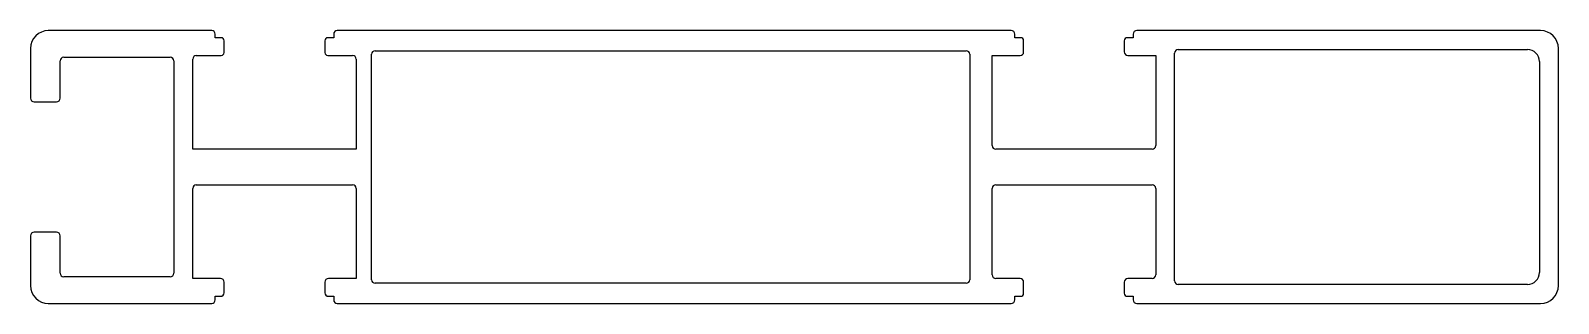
# Model space of a CAD drawing. Extents: x 2073 to 2202, y 1574 to 1597.
import ezdxf

# ---------------------------------------------------------------- set-up
doc = ezdxf.new("R2010")
doc.units = 0
doc.layers.get('0').update_dxf_attribs({"linetype": 'CONTINUOUS'})

msp = doc.modelspace()

# ---------------------------------------------------------------- linework, layer by layer
for p, q in [((2088.15, 1597.39), (2074.35, 1597.39)), ((2088.45, 1596.79), (2088.45, 1597.09)), ((2098.45, 1597.09), (2098.45, 1596.79)), ((2155.65, 1597.39), (2098.75, 1597.39)), ((2155.95, 1596.79), (2155.95, 1597.09)), ((2165.95, 1597.09), (2165.95, 1596.79)), ((2200.35, 1597.39), (2166.25, 1597.39)), ((2072.85, 1595.89), (2072.85, 1591.69)), ((2088.95, 1596.79), (2088.45, 1596.79)), ((2089.2, 1595.54), (2089.2, 1596.54)), ((2097.7, 1596.54), (2097.7, 1595.54)), ((2098.45, 1596.79), (2097.95, 1596.79)), ((2156.45, 1596.79), (2155.95, 1596.79)), ((2156.7, 1595.59), (2156.7, 1596.54)), ((2165.2, 1596.54), (2165.2, 1595.59)), ((2165.95, 1596.79), (2165.45, 1596.79)), ((2169.75, 1595.79), (2199.25, 1595.79)), ((2201.85, 1575.89), (2201.85, 1595.89)), ((2075.35, 1591.69), (2075.35, 1594.84)), ((2075.65, 1595.14), (2084.65, 1595.14)), ((2084.95, 1594.84), (2084.95, 1576.94)), ((2086.55, 1587.39), (2086.55, 1594.99)), ((2086.85, 1595.29), (2088.95, 1595.29)), ((2097.95, 1595.29), (2100.05, 1595.29)), ((2100.35, 1594.99), (2100.35, 1587.39)), ((2101.65, 1576.39), (2101.65, 1595.39)), ((2101.95, 1595.69), (2151.85, 1595.69)), ((2152.15, 1595.39), (2152.15, 1576.39)), ((2154.05, 1595.29), (2156.4, 1595.29)), ((2154.05, 1587.69), (2154.05, 1595.29)), ((2165.5, 1595.29), (2167.85, 1595.29)), ((2167.85, 1595.29), (2167.85, 1587.69)), ((2169.45, 1576.29), (2169.45, 1595.49)), ((2200.25, 1594.79), (2200.25, 1576.99)), ((2073.15, 1591.39), (2075.05, 1591.39)), ((2100.35, 1587.39), (2086.55, 1587.39)), ((2167.55, 1587.39), (2154.35, 1587.39)), ((2086.85, 1584.39), (2100.05, 1584.39)), ((2154.35, 1584.39), (2167.55, 1584.39)), ((2086.55, 1576.49), (2086.55, 1584.09)), ((2100.35, 1584.09), (2100.35, 1576.49)), ((2154.05, 1576.79), (2154.05, 1584.09)), ((2167.85, 1584.09), (2167.85, 1576.79)), ((2075.05, 1580.39), (2073.15, 1580.39)), ((2072.85, 1580.09), (2072.85, 1575.89)), ((2075.35, 1576.94), (2075.35, 1580.09)), ((2084.65, 1576.64), (2075.65, 1576.64)), ((2088.9, 1576.49), (2086.55, 1576.49)), ((2100.35, 1576.49), (2098, 1576.49)), ((2156.4, 1576.49), (2154.35, 1576.49)), ((2167.55, 1576.49), (2165.5, 1576.49)), ((2089.2, 1575.29), (2089.2, 1576.19)), ((2097.7, 1576.19), (2097.7, 1575.29)), ((2151.85, 1576.09), (2101.95, 1576.09)), ((2156.7, 1575.24), (2156.7, 1576.19)), ((2165.2, 1576.19), (2165.2, 1575.24)), ((2199.25, 1575.99), (2169.75, 1575.99)), ((2074.35, 1574.39), (2088.15, 1574.39)), ((2088.45, 1574.69), (2088.45, 1574.99)), ((2088.45, 1574.99), (2088.9, 1574.99)), ((2098, 1574.99), (2098.45, 1574.99)), ((2098.45, 1574.99), (2098.45, 1574.69)), ((2098.75, 1574.39), (2155.65, 1574.39)), ((2155.95, 1574.69), (2155.95, 1574.99)), ((2155.95, 1574.99), (2156.45, 1574.99)), ((2165.45, 1574.99), (2165.95, 1574.99)), ((2165.95, 1574.99), (2165.95, 1574.69)), ((2166.25, 1574.39), (2200.35, 1574.39))]:
    msp.add_line(p, q)
for centre, radius, start, end in [((2074.35, 1595.89), 1.5, 90, 180), ((2088.15, 1597.09), 0.3, 0, 90), ((2098.75, 1597.09), 0.3, 90, 180), ((2155.65, 1597.09), 0.3, 0, 90), ((2166.25, 1597.09), 0.3, 90, 180), ((2200.35, 1595.89), 1.5, 0, 90), ((2088.95, 1596.54), 0.25, 0, 90), ((2097.95, 1596.54), 0.25, 90, 180), ((2156.45, 1596.54), 0.25, 0, 90), ((2165.45, 1596.54), 0.25, 90, 180), ((2169.75, 1595.49), 0.3, 90, 180), ((2199.25, 1594.79), 1, 360, 90), ((2075.65, 1594.84), 0.3, 90, 180), ((2084.65, 1594.84), 0.3, 0, 90), ((2086.85, 1594.99), 0.3, 90, 180), ((2088.95, 1595.54), 0.25, 270, 360), ((2097.95, 1595.54), 0.25, 180, 270), ((2100.05, 1594.99), 0.3, 0, 90), ((2101.95, 1595.39), 0.3, 90, 180.0001), ((2151.85, 1595.39), 0.3, 360, 90), ((2156.4, 1595.59), 0.3, 270.0001, 0), ((2165.5, 1595.59), 0.3, 180, 270.0006), ((2073.15, 1591.69), 0.3, 180, 270.0006), ((2075.05, 1591.69), 0.3, 269.9994, 0), ((2154.35, 1587.69), 0.3, 180, 270), ((2167.55, 1587.69), 0.3, 270, 0), ((2086.85, 1584.09), 0.3, 90, 180), ((2100.05, 1584.09), 0.3, 0, 90), ((2154.35, 1584.09), 0.3, 90, 180), ((2167.55, 1584.09), 0.3, 0, 90), ((2073.15, 1580.09), 0.3, 89.9994, 180), ((2075.05, 1580.09), 0.3, 360, 90.0006), ((2075.65, 1576.94), 0.3, 180, 270), ((2084.65, 1576.94), 0.3, 270, 0), ((2088.9, 1576.19), 0.3, 360, 89.9991), ((2098, 1576.19), 0.3, 89.9994, 180), ((2101.95, 1576.39), 0.3, 180, 270), ((2151.85, 1576.39), 0.3, 270, 360), ((2154.35, 1576.79), 0.3, 180, 270), ((2156.4, 1576.19), 0.3, 0, 90), ((2165.5, 1576.19), 0.3, 90, 180), ((2167.55, 1576.79), 0.3, 270, 0), ((2199.25, 1576.99), 1, 270, 360), ((2074.35, 1575.89), 1.5, 180, 270), ((2088.9, 1575.29), 0.3, 270.0009, 359.9999), ((2098, 1575.29), 0.3, 180.0001, 270.0006), ((2156.45, 1575.24), 0.25, 270, 0), ((2165.45, 1575.24), 0.25, 180, 270), ((2169.75, 1576.29), 0.3, 180, 270), ((2200.35, 1575.89), 1.5, 270, 0), ((2088.15, 1574.69), 0.3, 270, 0), ((2098.75, 1574.69), 0.3, 180, 270), ((2155.65, 1574.69), 0.3, 270, 0), ((2166.25, 1574.69), 0.3, 180, 270)]:
    msp.add_arc(centre, radius, start, end)

doc.saveas('drawing.dxf')
